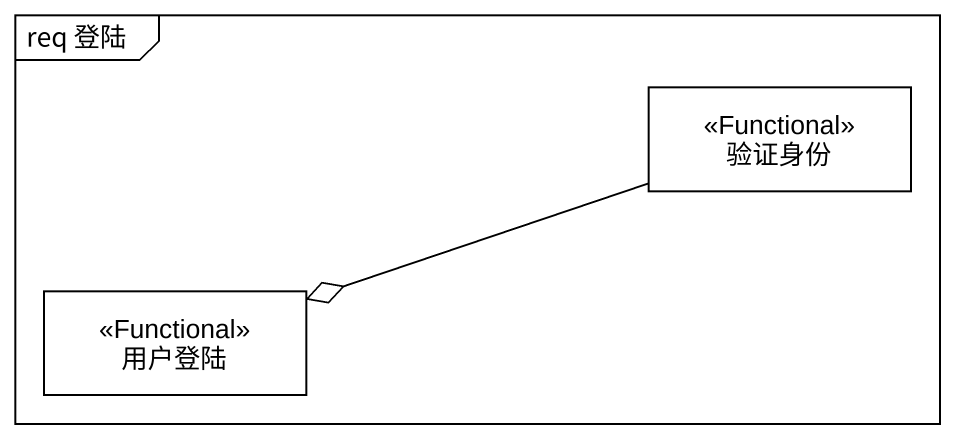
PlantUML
@startuml
mainframe req 登陆
hide circle
hide empty members
class 验证身份 <<Functional>>
class 用户登陆 <<Functional>>
验证身份 -left-o 用户登陆
@enduml
